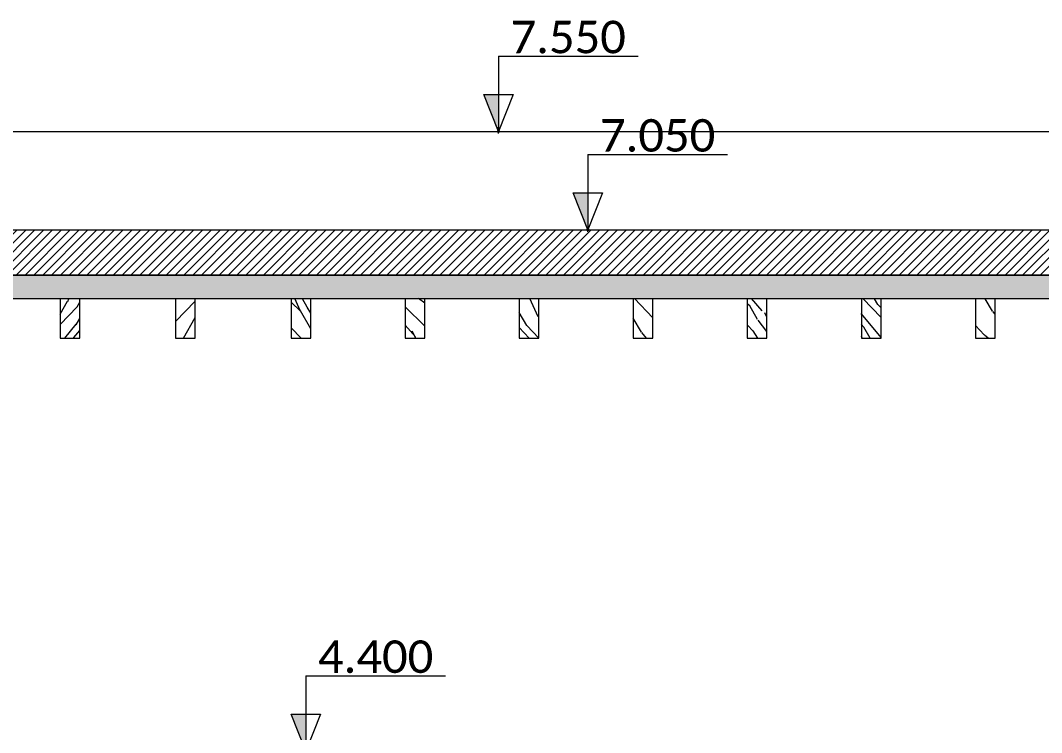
# Model space of a CAD drawing. Header units: metres. Extents: x -197 to 1099, y -24 to 14.
# Drawn here: x 24.06 to 29.26, y 4.49 to 8.11 of the extents above; entities that cross this region are included whole.
import ezdxf
from ezdxf.enums import TextEntityAlignment as Align

# ---------------------------------------------------------------- set-up
doc = ezdxf.new("R2010")
doc.units = ezdxf.units.M
doc.header["$LTSCALE"] = 0.001
doc.header["$PDMODE"] = 34
doc.header["$PDSIZE"] = 0.01
doc.layers.get('0').update_dxf_attribs({"lineweight": 13, "true_color": 0x000000})
for name, color, linetype, lineweight, true_color in [('Jach-Anotaciones-CalidaddeLínea  0.13', 7, 'Continuous', 13, 0x000000), ('Jach-Anotaciones-Hatch-Lum100%', 7, 'Continuous', 13, 0x000000), ('Jach-Anotaciones-Hatch-Lum50%', 9, 'Continuous', 13, 0x808080), ('JACH-Anotaciones-Textos-Lum75% @ 0.075', 7, 'Continuous', 13, 0x404040), ('JACH-Arq-Muros01-Carga', 7, 'Continuous', 25, 0x000000)]:
    doc.layers.add(name, color=color, linetype=linetype, lineweight=lineweight, true_color=true_color)
doc.styles.add('02a-Calibri-JACH(1.8mm)', font='calibri.ttf', dxfattribs={"height": 2.2})
pattern_1 = [(0, (169.421, 45.032), (0, 6.985), [5.08, -1.905]), (90, (169.421, 45.032), (-6.985, 4e-16), [5.08, -1.905])]

# ---------------------------------------------------------------- blocks, each defined once
blk = doc.blocks.new('*U626')
at = {"lineweight": 0, "ltscale": 100}
h = blk.add_hatch(dxfattribs=at)
h.set_pattern_fill('ANGLE', color=256)
h.set_pattern_definition(pattern_1)
h.paths.add_polyline_path([(0, 2.5), (0, 0), (1, 2.5)])
h = blk.add_hatch(color=256, dxfattribs=at)
h.dxf.hatch_style = 1
h.paths.add_polyline_path([(0, 2.5), (0, 0), (1, 2.5)])
for points in [[(0, 5.099), (-9.466, 5.099)], [(0, 5.099), (0, 1.25)]]:
    blk.add_lwpolyline(points, dxfattribs=at)
for points in [[(0, 0), (1, 2.5), (-1, 2.5)], [(0, 2.5), (0, 0), (1, 2.5)]]:
    blk.add_lwpolyline(points, close=True, dxfattribs=at)
blk.add_point((0, 0), dxfattribs=at)
at = {"lineweight": 0, "ltscale": 100, "style": '02a-Calibri-JACH(1.8mm)'}
blk.add_attdef('ALT', text='', height=2.2, dxfattribs=at).set_placement((-4.733, 6.401), align=Align.MIDDLE_CENTER)
blk = doc.blocks.new('*U627')
at = {"lineweight": 0, "ltscale": 100}
h = blk.add_hatch(dxfattribs=at)
h.set_pattern_fill('ANGLE', color=256)
h.set_pattern_definition(pattern_1)
h.paths.add_polyline_path([(0, 2.5), (0, 0), (1, 2.5)])
h = blk.add_hatch(color=256, dxfattribs=at)
h.dxf.hatch_style = 1
h.paths.add_polyline_path([(0, 2.5), (0, 0), (1, 2.5)])
for points in [[(0, 5.099), (-9.466, 5.099)], [(0, 5.099), (0, 1.25)]]:
    blk.add_lwpolyline(points, dxfattribs=at)
for points in [[(0, 0), (1, 2.5), (-1, 2.5)], [(0, 2.5), (0, 0), (1, 2.5)]]:
    blk.add_lwpolyline(points, close=True, dxfattribs=at)
blk.add_point((0, 0), dxfattribs=at)
at = {"lineweight": 0, "ltscale": 100, "style": '02a-Calibri-JACH(1.8mm)'}
blk.add_attdef('ALT', text='', height=2.2, dxfattribs=at).set_placement((-4.733, 6.401), align=Align.MIDDLE_CENTER)
blk = doc.blocks.new('*U654')
at = {"lineweight": 0, "ltscale": 100}
h = blk.add_hatch(dxfattribs=at)
h.set_pattern_fill('ANGLE', color=256)
h.set_pattern_definition(pattern_1)
h.paths.add_polyline_path([(0, 2.5), (0, 0), (1, 2.5)])
h = blk.add_hatch(color=256, dxfattribs=at)
h.dxf.hatch_style = 1
h.paths.add_polyline_path([(0, 2.5), (0, 0), (1, 2.5)])
for points in [[(0, 5.099), (-9.466, 5.099)], [(0, 5.099), (0, 1.25)]]:
    blk.add_lwpolyline(points, dxfattribs=at)
for points in [[(0, 0), (1, 2.5), (-1, 2.5)], [(0, 2.5), (0, 0), (1, 2.5)]]:
    blk.add_lwpolyline(points, close=True, dxfattribs=at)
blk.add_point((0, 0), dxfattribs=at)
at = {"lineweight": 0, "ltscale": 100, "style": '02a-Calibri-JACH(1.8mm)'}
blk.add_attdef('ALT', text='', height=2.2, dxfattribs=at).set_placement((-4.733, 6.401), align=Align.MIDDLE_CENTER)
blk = doc.blocks.new('*U257')
at = {"layer": 'Jach-Anotaciones-Hatch-Lum50%', "ltscale": 100}
h = blk.add_hatch(dxfattribs=at)
h.set_pattern_fill('WOOD_01', color=256, scale=0.8, angle=60, pattern_type=2)
h.set_pattern_definition([(60, (-59.31665, -5.7961), (-0.69282, 0.4), [0.16, -0.64]), (68.9726, (-58.938525, -6.00517), (1.707181334, 4.55692101), [0.153883, -15.234423]), (65.7105, (-58.984095, -5.9881), (2.90718979, 6.63537723), [0.160798, -7.879101]), (44.5779, (-59.19194, -5.868098), (6.478452005, 6.421028285), [0.2406656, -23.8259016]), (53.6599, (-59.41257, -5.72224), (0.39999871, 0.69282136), [0.144886, -7.099421]), (45.0686, (-59.005664, -5.929457), (2.29281919, 2.37128194), [0.124194, -12.295146]), (48.6901, (-59.5475, -5.93994), (0.39999986, 0.69282067), [0.326338, -3.752878]), (65.7105, (-58.87617, -6.04117), (2.90718979, 6.63537723), [0.080399, -7.9595]), (60, (-59.17116, -5.8801), (-0.69282, 0.4), [0.08, -0.72]), (60, (-59.3343, -5.9707), (-0.69282, 0.4), [0.24, -0.56]), (71.3099, (-59.35822, -5.7721), (0.90718136, 3.1712801), [0.081584, -3.997631]), (62.7263, (-59.141874, -5.98938), (7.307182554, 14.256405072), [0.16819, -16.650846]), (52.4054, (-59.10109, -5.96674), (3.89281589, 5.142565012), [0.121062, -11.985134]), (60, (-58.8578, -6.1534), (-0.69282, 0.4), [0.16, -0.64]), (58.8309, (-58.863177, -6.242662), (0.399999541, 0.692820757), [0.3920816, -38.81608]), (60, (-59.3828, -5.9427), (-0.69282, 0.4), [0.08, -0.72]), (60, (-59.3982, -5.8414), (-0.69282, 0.4), [0.08, -0.72]), (60, (-59.6406, -6.11715), (-0.69282, 0.4), [0.12, -0.68]), (50.5377, (-59.56721, -5.91009), (0.39999976, 0.69282053), [0.24331, -4.622899]), (60, (-59.6952, -6.1318), (-0.69282, 0.4), [0.16, -0.64]), (60, (-59.1157, -6.568), (-0.69282, 0.4), [0.088, -0.712]), (60, (-58.9463, -6.1947), (-0.69282, 0.4), [0.08, -0.72]), (60, (-59.1711, -6.536), (-0.69282, 0.4), [0.168, -0.632]), (65.4403, (-59.00867, -6.15866), (3.307183171, 7.328200937), [0.16876, -16.707258]), (60, (-59.0601, -6.1197), (-0.69282, 0.4), [0.152, -0.648]), (60, (-59.28195, -6.472), (-0.69282, 0.4), [0.088, -0.712]), (58.8309, (-59.344802, -6.324862), (0.399999541, 0.692820757), [0.3920816, -38.81608]), (60, (-59.37116, -6.2265), (-0.69282, 0.4), [0.08, -0.72]), (60, (-59.43194, -6.2838), (-0.69282, 0.4), [0.08, -0.72]), (60, (-59.27194, -6.0067), (-0.69282, 0.4), [0.16, -0.64]), (60, (-59.3658, -6.1372), (-0.69282, 0.4), [0.08, -0.72]), (60, (-59.5289, -6.2278), (-0.69282, 0.4), [0.16, -0.64]), (79.6538, (-59.12995, -6.20873), (1.628722567, 9.22102156), [0.118929, -11.773925]), (71.3099, (-59.39194, -6.2145), (0.90718136, 3.1712801), [0.081584, -3.997631]), (71.3099, (-59.1973, -5.95738), (0.90718136, 3.1712801), [0.081584, -3.997631]), (65.7105, (-59.58057, -6.013226), (2.90718979, 6.63537723), [0.080399, -7.9595]), (49.6952, (-59.75307, -6.2), (3.09281664, 3.75692404), [0.089442, -8.854828]), (48.6901, (-59.07167, -6.49179), (0.39999986, 0.69282067), [0.081584, -3.997631]), (150, (-59.0178, -6.4305), (-0.4, -0.69282), [0, -0.8]), (46.6076, (-59.489797, -6.352), (9.571260274, 10.177957834), [0.172696, -17.096923]), (71.3099, (-59.34279, -5.87338), (0.90718136, 3.1712801), [0.081584, -3.997631]), (70.3048, (-58.906315, -6.12538), (1.30718233, 3.86409989), [0.089442, -8.854828]), (48.6901, (-59.33116, -6.15723), (0.39999986, 0.69282067), [0.081584, -3.997631]), (48.6901, (-59.3258, -6.06794), (0.39999986, 0.69282067), [0.081584, -3.997631]), (41.5651, (-59.42052, -6.392), (0.3999991, 0.6928206), [0.101193, -2.428629]), (45.9638, (-59.61207, -6.17979), (0.399999, 0.69282055), [0.329849, -2.968635]), (43.3008, (-59.58057, -6.013226), (4.18563629, 4.04974474), [0.250567, -8.101676]), (60, (-59.6152, -5.9932), (-0.69282, 0.4), [0.096, -0.704]), (45.9638, (-59.0871, -6.3905), (0.399999, 0.69282055), [0.329849, -2.968635]), (45.9638, (-59.1756, -6.43179), (0.399999, 0.69282055), [0.329849, -2.968635]), (45.9638, (-59.23795, -6.39579), (0.399999, 0.69282055), [0.329849, -2.968635]), (49.6952, (-59.58679, -6.296), (3.09281664, 3.75692404), [0.089442, -8.854828]), (45.9638, (-59.44894, -6.08923), (0.399999, 0.69282055), [0.164924, -3.13356]), (49.6952, (-59.36509, -6.424), (3.09281664, 3.75692404), [0.089442, -8.854828]), (57.6141, (-59.108592, -6.091733), (0.399999129, 0.692820776), [0.192166, -19.024492]), (49.6952, (-59.2773, -6.095944), (3.09281664, 3.75692404), [0.089442, -8.854828]), (72.5288, (-59.21944, -6.02773), (0.90718035, 3.17128135), [0.073756, -7.301879]), (49.5626, (-59.330449, -6.444), (5.785630365, 6.821029196), [0.309115, -30.602364]), (51.8699, (-59.12995, -6.20873), (0.39999995, 0.69281985), [0.113137, -5.543717]), (64.7636, (-59.30723, -6.35579), (3.70718558, 8.0210201), [0.192666, -9.44061]), (60, (-59.2251, -6.1815), (-0.69282, 0.4), [0.248, -0.552]), (44.7449, (-59.67686, -6.244), (2.292819045, 2.37128176), [0.091214, -9.030189]), (50.5377, (-59.01782, -6.43051), (0.39999976, 0.69282053), [0.24331, -4.622899]), (40.0169, (-59.24731, -6.492), (1.89281981, 1.67846116), [0.093638, -9.270122]), (60, (-59.3321, -5.6948), (-0.69282, 0.4), [0.04, -0.76]), (60, (-59.0272, -5.8708), (-0.69282, 0.4), [0.08, -0.72]), (71.3099, (-58.77782, -6.01482), (0.90718136, 3.1712801), [0.081584, -3.997631]), (60, (-58.8431, -5.9679), (-0.69282, 0.4), [0.144, -0.656]), (43.3008, (-59.214295, -5.762816), (4.18563629, 4.04974474), [0.083522, -8.268721]), (48.0207, (-59.064802, -5.839887), (10.372041651, 11.563146785), [0.1472056, -26.840515]), (150, (-58.7778, -6.0148), (-0.4, -0.69282), [0, -0.8]), (60, (-58.7517, -5.9375), (-0.69282, 0.4), [0.072, -0.728]), (60, (-58.8833, -5.8615), (-0.69282, 0.4), [0.072, -0.728]), (60, (-58.91795, -5.8415), (-0.69282, 0.4), [0.072, -0.728]), (36.0376, (-59.15351, -5.70553), (4.87845173, 3.64974762), [0.078791, -7.80029]), (48.5163, (-59.236648, -5.657534), (2.6929280298, 3.0640394157), [0.0734704, -52.17242]), (41.5651, (-58.98723, -5.80153), (0.3999991, 0.6928206), [0.075894, -2.453926]), (47.4712, (-59.326715, -5.60553), (2.69282018, 3.064102), [0.073756, -7.301879])])
h.paths.add_polyline_path([(-0.05, 0.1), (0.05, 0.1), (0.05, -0.1), (-0.05, -0.1)])
at = {"layer": 'Jach-Anotaciones-CalidaddeLínea  0.13', "ltscale": 100}
blk.add_lwpolyline([(-0.05, 0.1), (0.05, 0.1), (0.05, -0.1), (-0.05, -0.1)], close=True, dxfattribs=at)
blk = doc.blocks.new('*U258')
at = {"layer": 'JACH-Arq-Muros01-Carga', "color": 0, "linetype": 'ByBlock', "lineweight": -2, "transparency": 16777216}
for p in [(-5.8, 0), (-5.22, 0), (-4.64, 0), (-4.06, 0), (-3.48, 0), (-2.9, 0), (-2.32, 0), (-1.74, 0), (-1.16, 0), (-0.58, 0), (0, 0)]:
    blk.add_blockref('*U257', p, dxfattribs=at)

msp = doc.modelspace()

# ---------------------------------------------------------------- hatches: boundary and pattern name
at = {"layer": 'Jach-Anotaciones-Hatch-Lum100%', "ltscale": 100}
h = msp.add_hatch(color=256, dxfattribs=at)
h.dxf.hatch_style = 1
h.paths.add_polyline_path([(18.77958, 6.82), (31.48958, 6.82), (31.48958, 6.7), (18.77958, 6.7)])
at = {"layer": 'Jach-Anotaciones-Hatch-Lum50%', "ltscale": 100}
h = msp.add_hatch(dxfattribs=at)
h.set_pattern_fill('ANSI31', color=256, scale=0.01)
h.set_pattern_definition([(45, (-143.794692, 0), (-0.0224506403, 0.0224506403), [])])
h.paths.add_polyline_path([(18.97958, 7.05), (31.33958, 7.05), (31.33958, 6.82), (18.97958, 6.82)])
h = msp.add_hatch(dxfattribs=at)
h.set_pattern_fill('WOOD_01', color=256, scale=0.8, angle=60, pattern_type=2)
h.set_pattern_definition([(60, (-141.3529, 0.8039), (-0.6928203, 0.4), [0.16, -0.64]), (68.9726, (-140.97475, 0.59483), (1.707181334, 4.556921009), [0.1538832, -15.2344232]), (65.7105, (-141.02032, 0.6119), (2.907189787, 6.63537723), [0.1607984, -7.8791008]), (44.5779, (-141.228167, 0.731902), (6.478452005, 6.421028285), [0.2406656, -23.8259016]), (53.6599, (-141.4488, 0.87776), (0.39999871, 0.69282136), [0.1448864, -7.0994208]), (45.0686, (-141.04189, 0.670543), (2.29281919, 2.371281939), [0.1241936, -12.2951456]), (48.6901, (-141.58373, 0.66006), (0.39999986, 0.69282067), [0.3263376, -3.7528776]), (65.7105, (-140.9124, 0.55883), (2.907189787, 6.63537723), [0.0803992, -7.9595]), (60, (-141.2074, 0.7199), (-0.6928203, 0.4), [0.08, -0.72]), (60, (-141.3705, 0.6293), (-0.6928203, 0.4), [0.24, -0.56]), (71.3099, (-141.39444, 0.8279), (0.90718136, 3.17128011), [0.081584, -3.9976312]), (62.7263, (-141.1781, 0.61062), (7.307182554, 14.256405072), [0.1681904, -16.6508464]), (52.4054, (-141.137316, 0.63326), (3.89281589, 5.142565012), [0.1210616, -11.9851336]), (60, (-140.89404, 0.4466), (-0.6928203, 0.4), [0.16, -0.64]), (58.8309, (-140.899403, 0.357338), (0.3999995412, 0.6928207572), [0.3920816, -38.81608]), (60, (-141.419, 0.6573), (-0.6928203, 0.4), [0.08, -0.72]), (60, (-141.43444, 0.7586), (-0.6928203, 0.4), [0.08, -0.72]), (60, (-141.6768, 0.48285), (-0.6928203, 0.4), [0.12, -0.68]), (50.5377, (-141.60344, 0.68991), (0.39999976, 0.69282053), [0.2433104, -4.6228992]), (60, (-141.7314, 0.4682), (-0.6928203, 0.4), [0.16, -0.64]), (60, (-141.1519, 0.032), (-0.6928203, 0.4), [0.088, -0.712]), (60, (-140.98254, 0.4053), (-0.6928203, 0.4), [0.08, -0.72]), (60, (-141.2073, 0.064), (-0.6928203, 0.4), [0.168, -0.632]), (65.4403, (-141.044896, 0.44134), (3.3071831715, 7.328200937), [0.16876, -16.7072576]), (60, (-141.0963, 0.4803), (-0.6928203, 0.4), [0.152, -0.648]), (60, (-141.3182, 0.128), (-0.6928203, 0.4), [0.088, -0.712]), (58.8309, (-141.381029, 0.275138), (0.3999995412, 0.6928207572), [0.3920816, -38.81608]), (60, (-141.4074, 0.3735), (-0.6928203, 0.4), [0.08, -0.72]), (60, (-141.4682, 0.3162), (-0.6928203, 0.4), [0.08, -0.72]), (60, (-141.3082, 0.5933), (-0.6928203, 0.4), [0.16, -0.64]), (60, (-141.402, 0.4628), (-0.6928203, 0.4), [0.08, -0.72]), (60, (-141.5652, 0.3722), (-0.6928203, 0.4), [0.16, -0.64]), (79.6538, (-141.16618, 0.39127), (1.628722567, 9.221021558), [0.1189288, -11.7739248]), (71.3099, (-141.42817, 0.3855), (0.90718136, 3.17128011), [0.081584, -3.9976312]), (71.3099, (-141.23353, 0.64262), (0.90718136, 3.17128011), [0.081584, -3.9976312]), (65.7105, (-141.6168, 0.586774), (2.907189787, 6.63537723), [0.0803992, -7.9595]), (49.6952, (-141.789295, 0.4), (3.09281664, 3.756924044), [0.0894424, -8.854828]), (48.6901, (-141.1079, 0.10821), (0.39999986, 0.69282067), [0.081584, -3.9976312]), (150, (-141.05404, 0.1695), (-0.4, -0.6928203), [0, -0.8]), (46.6076, (-141.526024, 0.248), (9.571260274, 10.177957834), [0.172696, -17.0969232]), (71.3099, (-141.37902, 0.72662), (0.90718136, 3.17128011), [0.081584, -3.9976312]), (70.3048, (-140.94254, 0.47462), (1.307182333, 3.864099886), [0.0894424, -8.854828]), (48.6901, (-141.36738, 0.44277), (0.39999986, 0.69282067), [0.081584, -3.9976312]), (48.6901, (-141.36202, 0.53206), (0.39999986, 0.69282067), [0.081584, -3.9976312]), (41.5651, (-141.45674, 0.208), (0.3999991, 0.69282065), [0.1011928, -2.4286288]), (45.9638, (-141.6483, 0.42021), (0.39999898, 0.69282055), [0.3298488, -2.9686352]), (43.3008, (-141.6168, 0.586774), (4.185636287, 4.04974474), [0.2505672, -8.101676]), (60, (-141.6514, 0.6068), (-0.6928203, 0.4), [0.096, -0.704]), (45.9638, (-141.12333, 0.2095), (0.39999898, 0.69282055), [0.3298488, -2.9686352]), (45.9638, (-141.21182, 0.16821), (0.39999898, 0.69282055), [0.3298488, -2.9686352]), (45.9638, (-141.27418, 0.20421), (0.39999898, 0.69282055), [0.3298488, -2.9686352]), (49.6952, (-141.62302, 0.304), (3.09281664, 3.756924044), [0.0894424, -8.854828]), (45.9638, (-141.48516, 0.51077), (0.39999898, 0.69282055), [0.164924, -3.13356]), (49.6952, (-141.401316, 0.176), (3.09281664, 3.756924044), [0.0894424, -8.854828]), (57.6141, (-141.14482, 0.508267), (0.399999129, 0.692820776), [0.1921664, -19.024492]), (49.6952, (-141.313526, 0.504056), (3.09281664, 3.756924044), [0.0894424, -8.854828]), (72.5288, (-141.25567, 0.57227), (0.90718035, 3.171281345), [0.073756, -7.3018792]), (49.5626, (-141.366675, 0.156), (5.7856303647, 6.821029196), [0.3091152, -30.602364]), (51.8699, (-141.16618, 0.39127), (0.39999995, 0.69281985), [0.1131368, -5.5437168]), (64.7636, (-141.34346, 0.24421), (3.70718558, 8.021020098), [0.1926656, -9.4406096]), (60, (-141.2613, 0.4185), (-0.6928203, 0.4), [0.248, -0.552]), (44.7449, (-141.713085, 0.356), (2.292819045, 2.371281764), [0.0912144, -9.0301888]), (50.5377, (-141.05404, 0.16949), (0.39999976, 0.69282053), [0.2433104, -4.6228992]), (40.0169, (-141.28354, 0.108), (1.892819807, 1.678461156), [0.0936376, -9.2701216]), (60, (-141.3683, 0.9052), (-0.6928203, 0.4), [0.04, -0.76]), (60, (-141.06346, 0.7292), (-0.6928203, 0.4), [0.08, -0.72]), (71.3099, (-140.81404, 0.58518), (0.90718136, 3.17128011), [0.081584, -3.9976312]), (60, (-140.8793, 0.6321), (-0.6928203, 0.4), [0.144, -0.656]), (43.3008, (-141.25052, 0.837184), (4.185636287, 4.04974474), [0.0835224, -8.2687208]), (48.0207, (-141.10103, 0.760113), (10.372041651, 11.563146785), [0.1472056, -26.8405152]), (150, (-140.81404, 0.5852), (-0.4, -0.6928203), [0, -0.8]), (60, (-140.7879, 0.6625), (-0.6928203, 0.4), [0.072, -0.728]), (60, (-140.9195, 0.7385), (-0.6928203, 0.4), [0.072, -0.728]), (60, (-140.9542, 0.7585), (-0.6928203, 0.4), [0.072, -0.728]), (36.0376, (-141.18974, 0.89447), (4.878451732, 3.64974762), [0.0787912, -7.8002896]), (48.5163, (-141.272875, 0.942466), (2.6929280298, 3.0640394157), [0.0734704, -52.17242]), (41.5651, (-141.02346, 0.79847), (0.3999991, 0.69282065), [0.0758944, -2.4539264]), (47.4712, (-141.36294, 0.99447), (2.692820176, 3.064101996), [0.073756, -7.3018792])])
h.paths.add_polyline_path([(24.36504, 6.7), (24.26504, 6.7), (24.26504, 6.5), (24.36504, 6.5)])
h = msp.add_hatch(dxfattribs=at)
h.set_pattern_fill('WOOD_01', color=256, scale=0.8, angle=60, pattern_type=2)
h.set_pattern_definition([(60, (-141.94015, 0.8039), (-0.6928203, 0.4), [0.16, -0.64]), (68.9726, (-141.562025, 0.59483), (1.707181334, 4.556921009), [0.1538832, -15.2344232]), (65.7105, (-141.60759, 0.6119), (2.907189787, 6.63537723), [0.1607984, -7.8791008]), (44.5779, (-141.81544, 0.731902), (6.478452005, 6.421028285), [0.2406656, -23.8259016]), (53.6599, (-142.03607, 0.87776), (0.39999871, 0.69282136), [0.1448864, -7.0994208]), (45.0686, (-141.629163, 0.670543), (2.29281919, 2.371281939), [0.1241936, -12.2951456]), (48.6901, (-142.171, 0.66006), (0.39999986, 0.69282067), [0.3263376, -3.7528776]), (65.7105, (-141.49967, 0.55883), (2.907189787, 6.63537723), [0.0803992, -7.9595]), (60, (-141.79466, 0.7199), (-0.6928203, 0.4), [0.08, -0.72]), (60, (-141.9578, 0.6293), (-0.6928203, 0.4), [0.24, -0.56]), (71.3099, (-141.98172, 0.8279), (0.90718136, 3.17128011), [0.081584, -3.9976312]), (62.7263, (-141.765373, 0.61062), (7.307182554, 14.256405072), [0.1681904, -16.6508464]), (52.4054, (-141.72459, 0.63326), (3.89281589, 5.142565012), [0.1210616, -11.9851336]), (60, (-141.4813, 0.4466), (-0.6928203, 0.4), [0.16, -0.64]), (58.8309, (-141.486676, 0.357338), (0.3999995412, 0.6928207572), [0.3920816, -38.81608]), (60, (-142.0063, 0.6573), (-0.6928203, 0.4), [0.08, -0.72]), (60, (-142.0217, 0.7586), (-0.6928203, 0.4), [0.08, -0.72]), (60, (-142.2641, 0.48285), (-0.6928203, 0.4), [0.12, -0.68]), (50.5377, (-142.19071, 0.68991), (0.39999976, 0.69282053), [0.2433104, -4.6228992]), (60, (-142.3187, 0.4682), (-0.6928203, 0.4), [0.16, -0.64]), (60, (-141.7392, 0.032), (-0.6928203, 0.4), [0.088, -0.712]), (60, (-141.5698, 0.4053), (-0.6928203, 0.4), [0.08, -0.72]), (60, (-141.7946, 0.064), (-0.6928203, 0.4), [0.168, -0.632]), (65.4403, (-141.63217, 0.44134), (3.3071831715, 7.328200937), [0.16876, -16.7072576]), (60, (-141.6836, 0.4803), (-0.6928203, 0.4), [0.152, -0.648]), (60, (-141.90545, 0.128), (-0.6928203, 0.4), [0.088, -0.712]), (58.8309, (-141.968302, 0.275138), (0.3999995412, 0.6928207572), [0.3920816, -38.81608]), (60, (-141.99466, 0.3735), (-0.6928203, 0.4), [0.08, -0.72]), (60, (-142.05544, 0.3162), (-0.6928203, 0.4), [0.08, -0.72]), (60, (-141.89544, 0.5933), (-0.6928203, 0.4), [0.16, -0.64]), (60, (-141.9893, 0.4628), (-0.6928203, 0.4), [0.08, -0.72]), (60, (-142.1524, 0.3722), (-0.6928203, 0.4), [0.16, -0.64]), (79.6538, (-141.75345, 0.39127), (1.628722567, 9.221021558), [0.1189288, -11.7739248]), (71.3099, (-142.01544, 0.3855), (0.90718136, 3.17128011), [0.081584, -3.9976312]), (71.3099, (-141.8208, 0.64262), (0.90718136, 3.17128011), [0.081584, -3.9976312]), (65.7105, (-142.20407, 0.586774), (2.907189787, 6.63537723), [0.0803992, -7.9595]), (49.6952, (-142.37657, 0.4), (3.09281664, 3.756924044), [0.0894424, -8.854828]), (48.6901, (-141.69517, 0.10821), (0.39999986, 0.69282067), [0.081584, -3.9976312]), (150, (-141.6413, 0.1695), (-0.4, -0.6928203), [0, -0.8]), (46.6076, (-142.113296, 0.248), (9.571260274, 10.177957834), [0.172696, -17.0969232]), (71.3099, (-141.96629, 0.72662), (0.90718136, 3.17128011), [0.081584, -3.9976312]), (70.3048, (-141.529814, 0.47462), (1.307182333, 3.864099886), [0.0894424, -8.854828]), (48.6901, (-141.95466, 0.44277), (0.39999986, 0.69282067), [0.081584, -3.9976312]), (48.6901, (-141.9493, 0.53206), (0.39999986, 0.69282067), [0.081584, -3.9976312]), (41.5651, (-142.04401, 0.208), (0.3999991, 0.69282065), [0.1011928, -2.4286288]), (45.9638, (-142.23557, 0.42021), (0.39999898, 0.69282055), [0.3298488, -2.9686352]), (43.3008, (-142.20407, 0.586774), (4.185636287, 4.04974474), [0.2505672, -8.101676]), (60, (-142.2387, 0.6068), (-0.6928203, 0.4), [0.096, -0.704]), (45.9638, (-141.7106, 0.2095), (0.39999898, 0.69282055), [0.3298488, -2.9686352]), (45.9638, (-141.7991, 0.16821), (0.39999898, 0.69282055), [0.3298488, -2.9686352]), (45.9638, (-141.86145, 0.20421), (0.39999898, 0.69282055), [0.3298488, -2.9686352]), (49.6952, (-142.21029, 0.304), (3.09281664, 3.756924044), [0.0894424, -8.854828]), (45.9638, (-142.07243, 0.51077), (0.39999898, 0.69282055), [0.164924, -3.13356]), (49.6952, (-141.98859, 0.176), (3.09281664, 3.756924044), [0.0894424, -8.854828]), (57.6141, (-141.73209, 0.508267), (0.399999129, 0.692820776), [0.1921664, -19.024492]), (49.6952, (-141.9008, 0.504056), (3.09281664, 3.756924044), [0.0894424, -8.854828]), (72.5288, (-141.84294, 0.57227), (0.90718035, 3.171281345), [0.073756, -7.3018792]), (49.5626, (-141.953948, 0.156), (5.7856303647, 6.821029196), [0.3091152, -30.602364]), (51.8699, (-141.75345, 0.39127), (0.39999995, 0.69281985), [0.1131368, -5.5437168]), (64.7636, (-141.93073, 0.24421), (3.70718558, 8.021020098), [0.1926656, -9.4406096]), (60, (-141.8486, 0.4185), (-0.6928203, 0.4), [0.248, -0.552]), (44.7449, (-142.30036, 0.356), (2.292819045, 2.371281764), [0.0912144, -9.0301888]), (50.5377, (-141.64132, 0.16949), (0.39999976, 0.69282053), [0.2433104, -4.6228992]), (40.0169, (-141.87081, 0.108), (1.892819807, 1.678461156), [0.0936376, -9.2701216]), (60, (-141.9556, 0.9052), (-0.6928203, 0.4), [0.04, -0.76]), (60, (-141.6507, 0.7292), (-0.6928203, 0.4), [0.08, -0.72]), (71.3099, (-141.40132, 0.58518), (0.90718136, 3.17128011), [0.081584, -3.9976312]), (60, (-141.4666, 0.6321), (-0.6928203, 0.4), [0.144, -0.656]), (43.3008, (-141.837794, 0.837184), (4.185636287, 4.04974474), [0.0835224, -8.2687208]), (48.0207, (-141.688302, 0.760113), (10.372041651, 11.563146785), [0.1472056, -26.8405152]), (150, (-141.4013, 0.5852), (-0.4, -0.6928203), [0, -0.8]), (60, (-141.3752, 0.6625), (-0.6928203, 0.4), [0.072, -0.728]), (60, (-141.5068, 0.7385), (-0.6928203, 0.4), [0.072, -0.728]), (60, (-141.54145, 0.7585), (-0.6928203, 0.4), [0.072, -0.728]), (36.0376, (-141.77701, 0.89447), (4.878451732, 3.64974762), [0.0787912, -7.8002896]), (48.5163, (-141.860148, 0.942466), (2.6929280298, 3.0640394157), [0.0734704, -52.17242]), (41.5651, (-141.61073, 0.79847), (0.3999991, 0.69282065), [0.0758944, -2.4539264]), (47.4712, (-141.95021, 0.99447), (2.692820176, 3.064101996), [0.073756, -7.3018792])])
h.paths.add_polyline_path([(24.95231, 6.7), (24.85231, 6.7), (24.85231, 6.5), (24.95231, 6.5)])

# ---------------------------------------------------------------- linework, layer by layer
at = {"layer": 'Jach-Anotaciones-CalidaddeLínea  0.13', "ltscale": 100}
msp.add_lwpolyline([(18.97958, 7.55), (34.0081, 7.55)], dxfattribs=at)
for points in [[(18.97958, 7.05), (31.33958, 7.05), (31.33958, 6.82), (18.97958, 6.82)], [(18.77958, 6.82), (31.48958, 6.82), (31.48958, 6.7), (18.77958, 6.7)], [(24.36504, 6.7), (24.26504, 6.7), (24.26504, 6.5), (24.36504, 6.5)], [(24.95231, 6.7), (24.85231, 6.7), (24.85231, 6.5), (24.95231, 6.5)]]:
    msp.add_lwpolyline(points, close=True, dxfattribs=at)

# ---------------------------------------------------------------- block references
at = {"layer": 'JACH-Anotaciones-Textos-Lum75% @ 0.075', "ltscale": 100}
ref = msp.add_blockref('*U626', (26.49384, 7.55), dxfattribs=dict(at, xscale=-0.075, yscale=0.075, zscale=0.075))
ref.add_attrib('ALT', '7.550', dxfattribs={"layer": '0', "lineweight": 0, "ltscale": 100, "height": 0.165, "style": '02a-Calibri-JACH(1.8mm)'}).set_placement((26.8488, 8.03006), align=Align.MIDDLE_CENTER)
ref = msp.add_blockref('*U627', (26.94863, 7.05), dxfattribs=dict(at, xscale=-0.075, yscale=0.075, zscale=0.075))
ref.add_attrib('ALT', '7.050', dxfattribs={"layer": '0', "lineweight": 0, "ltscale": 100, "height": 0.165, "style": '02a-Calibri-JACH(1.8mm)'}).set_placement((27.30359, 7.53006), align=Align.MIDDLE_CENTER)
ref = msp.add_blockref('*U654', (25.51458, 4.4), dxfattribs=dict(at, xscale=-0.075, yscale=0.075, zscale=0.075))
ref.add_attrib('ALT', '4.400', dxfattribs={"layer": '0', "lineweight": 0, "ltscale": 100, "height": 0.165, "style": '02a-Calibri-JACH(1.8mm)'}).set_placement((25.86954, 4.88006), align=Align.MIDDLE_CENTER)
at = {"layer": 'JACH-Arq-Muros01-Carga', "xscale": -1}
msp.add_blockref('*U258', (25.48958, 6.6), dxfattribs=at)

doc.saveas('drawing.dxf')
